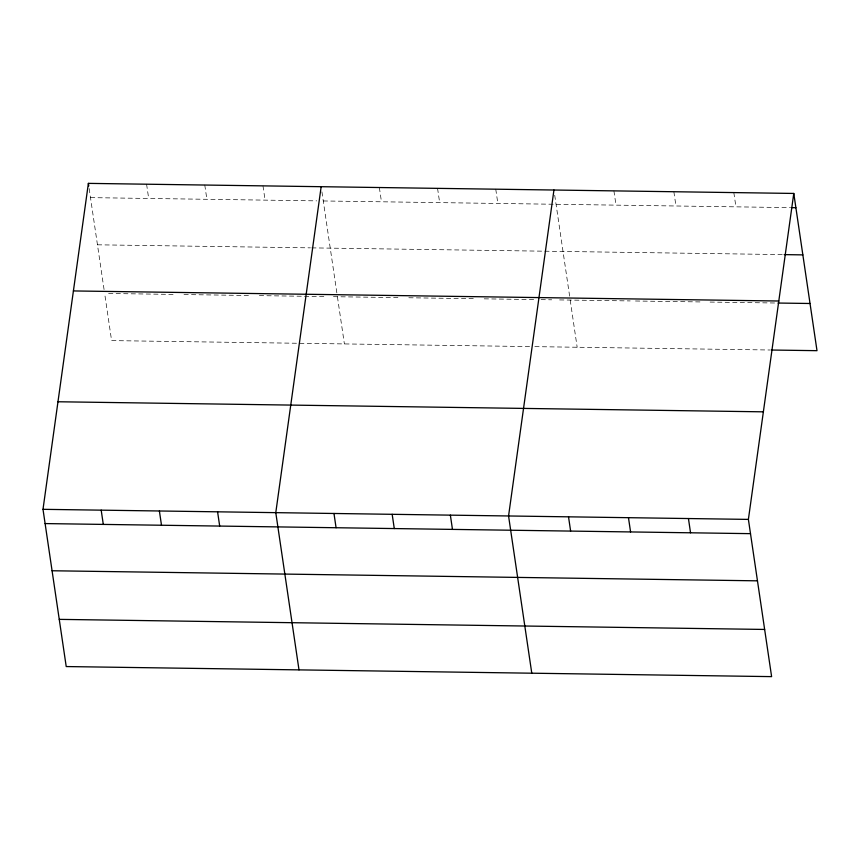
<?xml version="1.0" encoding="UTF-8"?>
<svg xmlns="http://www.w3.org/2000/svg" width="860" height="860" viewBox="0 0 860 860"><rect width="100%" height="100%" fill="white"/><g stroke="black" fill="none" stroke-linecap="round" stroke-linejoin="round"><path stroke-width="0.64" stroke-dasharray="4.3 3.22" d="M90.493 197.628L316.663 200.864M323.274 200.96L790.555 207.625M97.459 244.81L310.395 247.852M311.728 247.874L784.202 254.614M108.607 293.486L174.741 294.421M183.997 294.561L248.798 295.485M259.387 295.636L324.188 296.56M333.454 296.689L400.9 297.657M408.844 297.764L476.289 298.732M484.234 298.839L535.812 299.581M541.101 299.656L551.679 299.807M559.613 299.925L630.154 300.925M635.486 301L702.104 301.957M710.102 302.064L776.72 303.021M529.556 346.569L111.606 340.603L104.641 293.421M534.845 346.644L770.366 350.009M733.827 192.586L735.934 206.851M673.864 191.726L675.971 205.992M613.911 190.877L616.007 205.131M554.711 195.209L569.621 296.13M570.201 300.075L577.167 347.257M495.758 189.189L497.854 203.444M437.557 188.361L439.664 202.616M379.367 187.523L381.464 201.788M321.93 191.877L337.034 294.12M337.421 296.754L344.387 343.925M262.977 185.868L265.074 200.122M204.777 185.04L206.884 199.294M146.587 184.201L148.683 198.466M89.15 188.555L104.254 290.798"/><path stroke-width="1.29" d="M793.78 193.446L748.393 519.397L771.613 676.626L66.22 666.554L43 509.324L88.386 183.374L793.78 193.446L817 350.676L771.699 350.031M321.167 186.695L275.781 512.646L299 669.875M553.947 190.017L508.561 515.968L531.781 673.208M791.888 207.647L795.887 207.701M784.202 254.614L802.853 254.882M73.412 290.938L778.805 301.011M778.053 303.042L810.034 303.494M57.975 401.76L763.368 411.832M43 509.324L748.393 519.397M45.107 523.579L750.5 533.651M52.073 570.76L757.466 580.833M59.254 619.372L764.647 629.445M688.441 518.537L690.537 532.802M628.477 517.677L630.584 531.942M568.524 516.828L570.621 531.082M450.361 515.14L452.467 529.394M392.171 514.312L394.278 528.567M333.97 513.474L336.077 527.739M217.58 511.818L219.687 526.073M159.39 510.98L161.497 525.245M88.386 183.374L88.773 185.964M101.19 510.152L103.297 524.417"/></g></svg>
